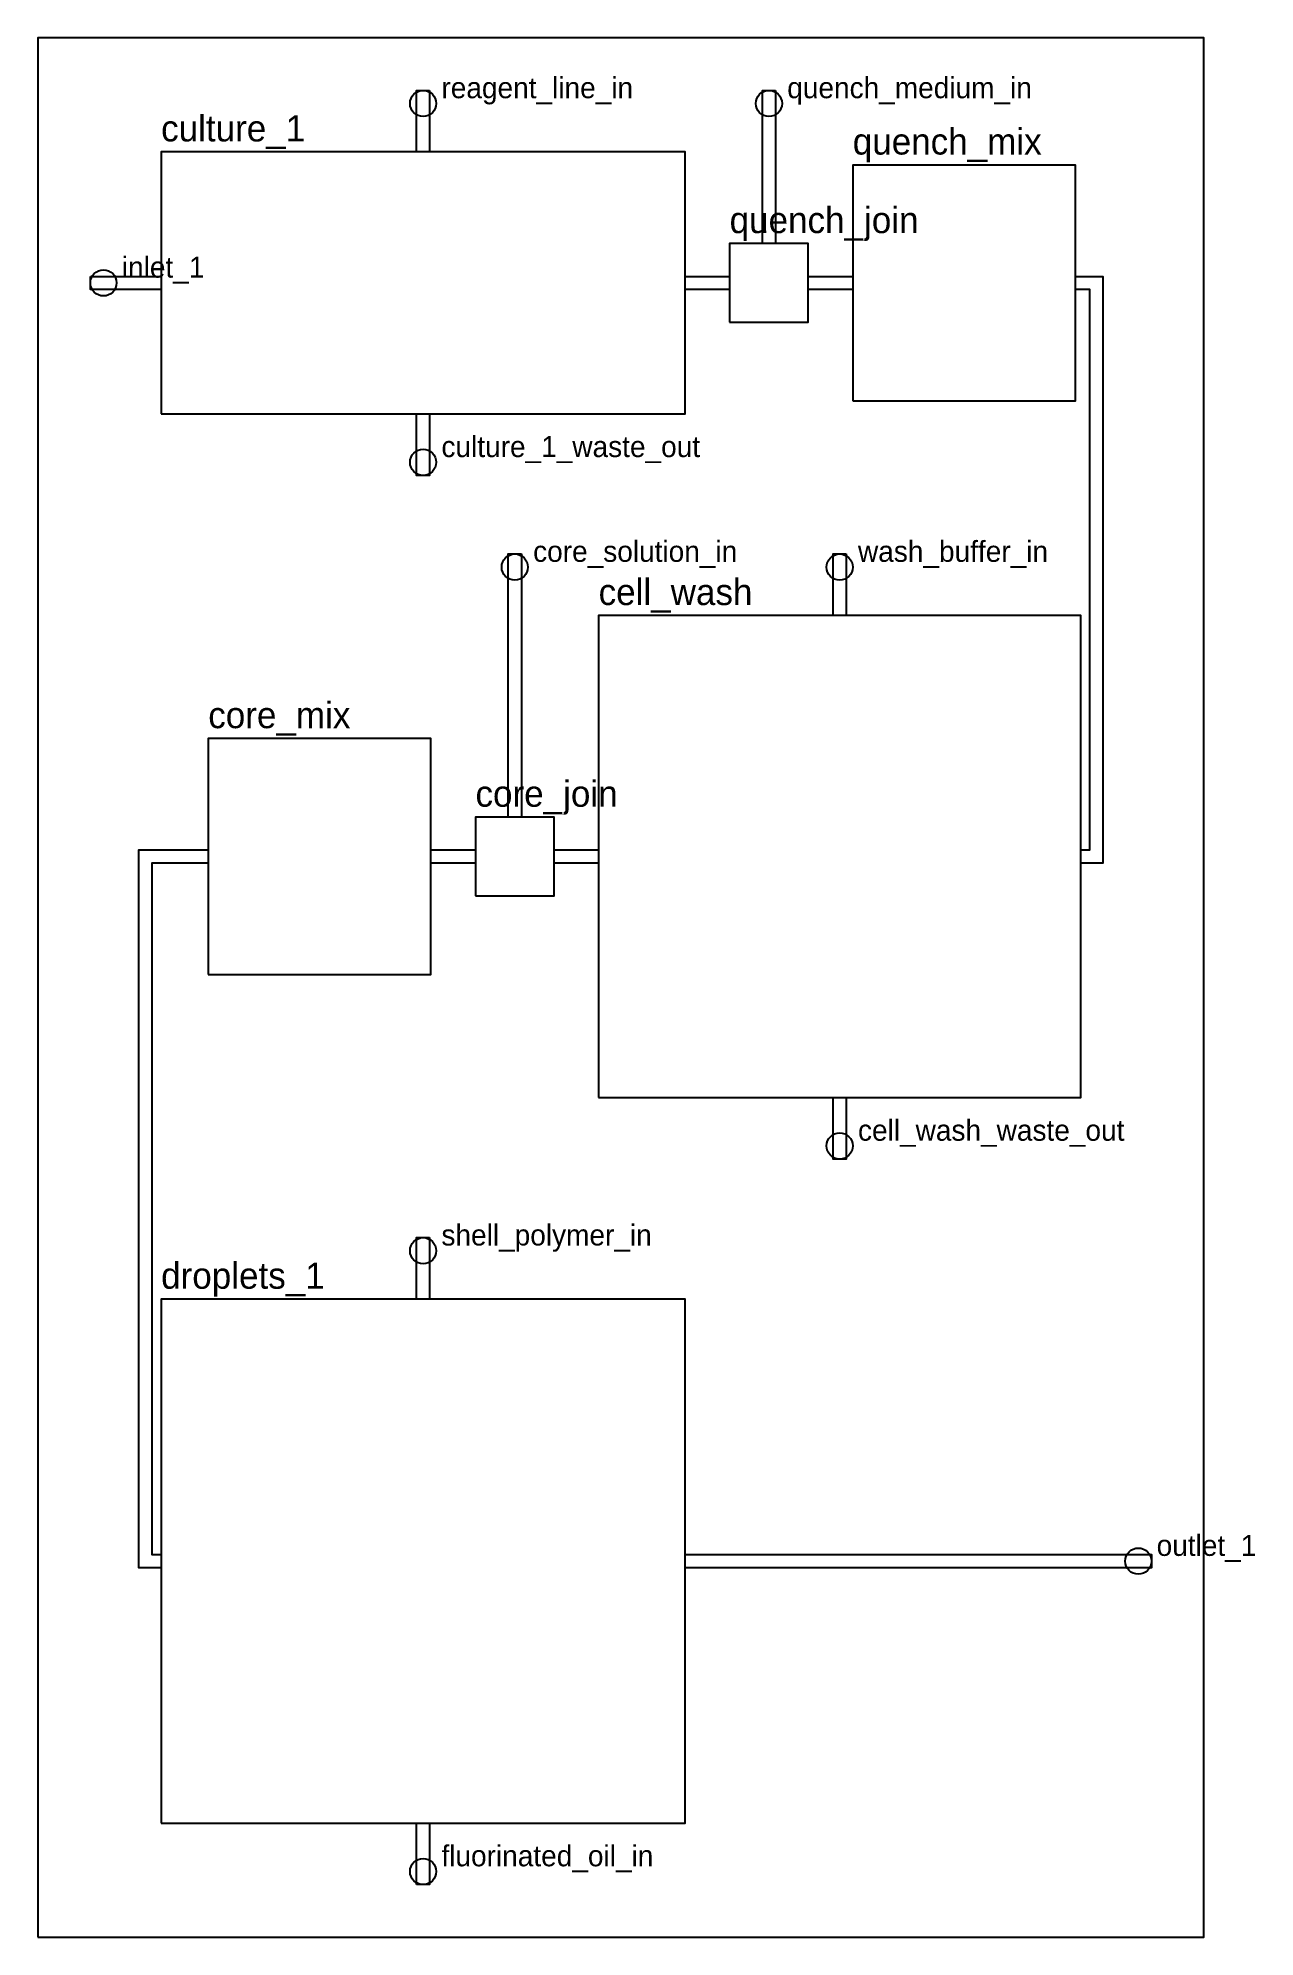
# Model space of a CAD drawing. Header units: millimetres. Extents: x 0 to 46.5, y 0 to 72.5.
import ezdxf

# ---------------------------------------------------------------- set-up
doc = ezdxf.new("R2010")
doc.units = ezdxf.units.MM
for name, color, linetype in [('CHAMBERS', 5, 'CONTINUOUS'), ('CHANNELS', 1, 'CONTINUOUS'), ('LABELS', 8, 'CONTINUOUS'), ('OUTLINE', 7, 'CONTINUOUS'), ('PORTS', 3, 'CONTINUOUS')]:
    doc.layers.add(name, color=color, linetype=linetype)

msp = doc.modelspace()

# ---------------------------------------------------------------- linework, layer by layer
at = {"layer": 'CHAMBERS'}
for points in [[(4.7, 58.15), (24.7, 58.15), (24.7, 68.15), (4.7, 68.15)], [(31.1, 58.65), (39.6, 58.65), (39.6, 67.65), (31.1, 67.65)], [(26.4, 61.65), (29.4, 61.65), (29.4, 64.65), (26.4, 64.65)], [(21.4, 32.05), (39.8, 32.05), (39.8, 50.45), (21.4, 50.45)], [(6.5, 36.75), (15, 36.75), (15, 45.75), (6.5, 45.75)], [(16.7, 39.75), (19.7, 39.75), (19.7, 42.75), (16.7, 42.75)], [(4.7, 4.35), (24.7, 4.35), (24.7, 24.35), (4.7, 24.35)]]:
    msp.add_lwpolyline(points, close=True, dxfattribs=at)
at = {"layer": 'CHANNELS'}
for points in [[(14.95, 70.5), (14.95, 68.15), (14.45, 68.15), (14.45, 70.5)], [(28.15, 70.5), (28.15, 64.65), (27.65, 64.65), (27.65, 70.5)], [(2, 63.4), (4.7, 63.4), (4.7, 62.9), (2, 62.9)], [(24.7, 63.4), (26.4, 63.4), (26.4, 62.9), (24.7, 62.9)], [(29.4, 63.4), (31.1, 63.4), (31.1, 62.9), (29.4, 62.9)], [(39.6, 63.4), (40.65, 63.4), (40.65, 41), (39.8, 41), (39.8, 41.5), (40.15, 41.5), (40.15, 62.9), (39.6, 62.9)], [(14.95, 58.15), (14.95, 55.8), (14.45, 55.8), (14.45, 58.15)], [(18.45, 52.8), (18.45, 42.75), (17.95, 42.75), (17.95, 52.8)], [(30.85, 52.8), (30.85, 50.45), (30.35, 50.45), (30.35, 52.8)], [(6.5, 41), (4.35, 41), (4.35, 14.6), (4.7, 14.6), (4.7, 14.1), (3.85, 14.1), (3.85, 41.5), (6.5, 41.5)], [(16.7, 41), (15, 41), (15, 41.5), (16.7, 41.5)], [(21.4, 41), (19.7, 41), (19.7, 41.5), (21.4, 41.5)], [(30.85, 32.05), (30.85, 29.7), (30.35, 29.7), (30.35, 32.05)], [(14.95, 26.7), (14.95, 24.35), (14.45, 24.35), (14.45, 26.7)], [(24.7, 14.6), (42.5, 14.6), (42.5, 14.1), (24.7, 14.1)], [(14.45, 2), (14.45, 4.35), (14.95, 4.35), (14.95, 2)]]:
    msp.add_lwpolyline(points, close=True, dxfattribs=at)
at = {"layer": 'OUTLINE'}
msp.add_lwpolyline([(0, 0), (44.5, 0), (44.5, 72.5), (0, 72.5)], close=True, dxfattribs=at)
at = {"layer": 'PORTS'}
for centre in [(14.7, 70), (27.9, 70), (2.5, 63.15), (14.7, 56.3), (18.2, 52.3), (30.6, 52.3), (30.6, 30.2), (14.7, 26.2), (42, 14.35), (14.7, 2.5)]:
    msp.add_circle(centre, 0.5, dxfattribs=at)

# ---------------------------------------------------------------- texts
at = {"layer": 'LABELS'}
for s, height, p in [('reagent_line_in', 0.8, (15.4, 70.2)), ('quench_medium_in', 0.8, (28.6, 70.2)), ('culture_1', 1, (4.7, 68.55)), ('quench_mix', 1, (31.1, 68.05)), ('quench_join', 1, (26.4, 65.05)), ('inlet_1', 0.8, (3.2, 63.35)), ('culture_1_waste_out', 0.8, (15.4, 56.5)), ('core_solution_in', 0.8, (18.9, 52.5)), ('wash_buffer_in', 0.8, (31.3, 52.5)), ('cell_wash', 1, (21.4, 50.85)), ('core_mix', 1, (6.5, 46.15)), ('core_join', 1, (16.7, 43.15)), ('cell_wash_waste_out', 0.8, (31.3, 30.4)), ('shell_polymer_in', 0.8, (15.4, 26.4)), ('droplets_1', 1, (4.7, 24.75)), ('outlet_1', 0.8, (42.7, 14.55)), ('fluorinated_oil_in', 0.8, (15.4, 2.7))]:
    msp.add_text(s, height=height, dxfattribs=at).set_placement(p)

doc.saveas('drawing.dxf')
